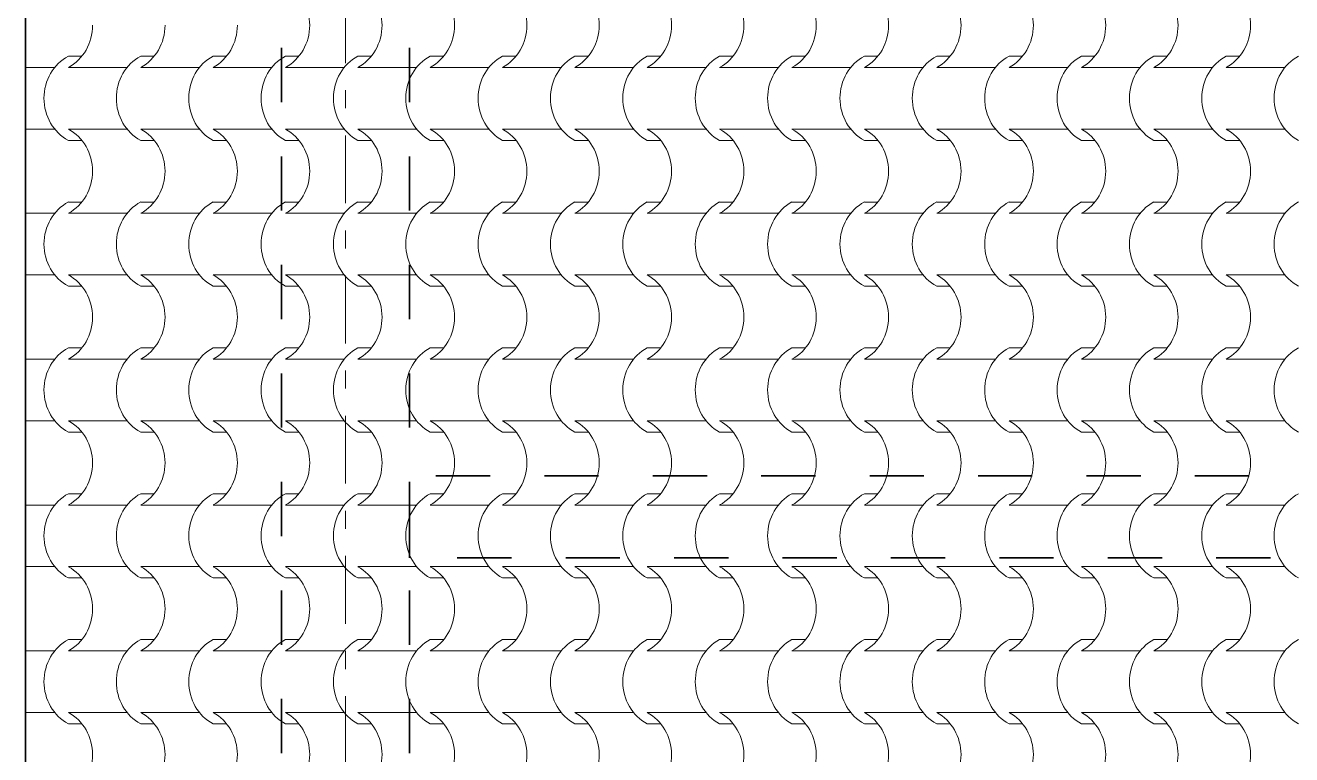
# Model space of a CAD drawing. Extents: x 1230 to 300706, y -1407 to 36108.
# Drawn here: x 239419 to 241891, y 11069 to 12492 of the extents above; entities that cross this region are included whole.
import ezdxf

# ---------------------------------------------------------------- set-up
doc = ezdxf.new("R2010")
doc.units = 0
doc.header["$LTSCALE"] = 5
doc.header["$MEASUREMENT"] = 0
doc.set_wipeout_variables(frame=1)
for name, pattern in [('- Двойно прекъснати линии', [1093.611073, 529.166651, -211.666656, 141.111112, -211.666656]), ('- Прекъснати линия', [423.333333, 211.666667, -211.666667]), ('Wipeout_Contour', [100000, 0, -100000])]:
    doc.linetypes.add(name, pattern=pattern)
for name, color, linetype, lineweight in [('1', 255, 'Continuous', 13), ('102', 254, 'Continuous', 15), ('41', 7, 'Continuous', 35)]:
    doc.layers.add(name, color=color, linetype=linetype, lineweight=lineweight)
doc.layers.add('65', color=7, linetype='Continuous', lineweight=20, true_color=0x4e4e4e)

# ---------------------------------------------------------------- blocks, each defined once
blk = doc.blocks.new('*X43')
at = {"layer": '102', "color": 254, "linetype": 'Continuous', "lineweight": 15}
for p, q in [((75.578, 204.123), (75.051, 204.123)), ((78.403, 204.123), (77.876, 204.123)), ((81.228, 204.123), (80.702, 204.123)), ((84.054, 204.123), (83.527, 204.123)), ((86.879, 204.123), (86.352, 204.123)), ((89.705, 204.123), (89.178, 204.123)), ((92.53, 204.123), (92.003, 204.123)), ((95.355, 204.123), (94.829, 204.123)), ((98.181, 204.123), (97.654, 204.123)), ((101.006, 204.123), (100.479, 204.123)), ((103.832, 204.123), (103.305, 204.123)), ((106.657, 204.123), (106.13, 204.123)), ((109.482, 204.123), (108.956, 204.123)), ((112.308, 204.123), (111.781, 204.123)), ((115.133, 204.123), (114.606, 204.123)), ((117.959, 204.123), (117.432, 204.123)), ((120.784, 204.123), (120.257, 204.123)), ((74.517, 203.683), (73.371, 203.683)), ((76.197, 203.683), (75.051, 203.683)), ((77.343, 203.683), (76.197, 203.683)), ((79.022, 203.683), (77.876, 203.683)), ((80.168, 203.683), (79.022, 203.683)), ((81.848, 203.683), (80.702, 203.683)), ((82.993, 203.683), (81.848, 203.683)), ((84.673, 203.683), (83.527, 203.683)), ((85.819, 203.683), (84.673, 203.683)), ((87.498, 203.683), (86.352, 203.683)), ((88.644, 203.683), (87.498, 203.683)), ((90.324, 203.683), (89.178, 203.683)), ((91.47, 203.683), (90.324, 203.683)), ((93.149, 203.683), (92.003, 203.683)), ((94.295, 203.683), (93.149, 203.683)), ((95.974, 203.683), (94.829, 203.683)), ((97.12, 203.683), (95.974, 203.683)), ((98.8, 203.683), (97.654, 203.683)), ((99.946, 203.683), (98.8, 203.683)), ((101.625, 203.683), (100.479, 203.683)), ((102.771, 203.683), (101.625, 203.683)), ((104.451, 203.683), (103.305, 203.683)), ((105.597, 203.683), (104.451, 203.683)), ((107.276, 203.683), (106.13, 203.683)), ((108.422, 203.683), (107.276, 203.683)), ((110.101, 203.683), (108.956, 203.683)), ((111.247, 203.683), (110.101, 203.683)), ((112.927, 203.683), (111.781, 203.683)), ((114.073, 203.683), (112.927, 203.683)), ((115.752, 203.683), (114.606, 203.683)), ((116.898, 203.683), (115.752, 203.683)), ((118.578, 203.683), (117.432, 203.683)), ((119.723, 203.683), (118.578, 203.683)), ((121.403, 203.683), (120.257, 203.683)), ((122.549, 203.683), (121.403, 203.683)), ((74.517, 201.278), (73.371, 201.278)), ((76.197, 201.278), (75.051, 201.278)), ((77.343, 201.278), (76.197, 201.278)), ((79.022, 201.278), (77.876, 201.278)), ((80.168, 201.278), (79.022, 201.278)), ((81.848, 201.278), (80.702, 201.278)), ((82.993, 201.278), (81.848, 201.278)), ((84.673, 201.278), (83.527, 201.278)), ((85.819, 201.278), (84.673, 201.278)), ((87.498, 201.278), (86.352, 201.278)), ((88.644, 201.278), (87.498, 201.278)), ((90.324, 201.278), (89.178, 201.278)), ((91.47, 201.278), (90.324, 201.278)), ((93.149, 201.278), (92.003, 201.278)), ((94.295, 201.278), (93.149, 201.278)), ((95.974, 201.278), (94.829, 201.278)), ((97.12, 201.278), (95.974, 201.278)), ((98.8, 201.278), (97.654, 201.278)), ((99.946, 201.278), (98.8, 201.278)), ((101.625, 201.278), (100.479, 201.278)), ((102.771, 201.278), (101.625, 201.278)), ((104.451, 201.278), (103.305, 201.278)), ((105.597, 201.278), (104.451, 201.278)), ((107.276, 201.278), (106.13, 201.278)), ((108.422, 201.278), (107.276, 201.278)), ((110.101, 201.278), (108.956, 201.278)), ((111.247, 201.278), (110.101, 201.278)), ((112.927, 201.278), (111.781, 201.278)), ((114.073, 201.278), (112.927, 201.278)), ((115.752, 201.278), (114.606, 201.278)), ((116.898, 201.278), (115.752, 201.278)), ((118.578, 201.278), (117.432, 201.278)), ((119.723, 201.278), (118.578, 201.278)), ((121.403, 201.278), (120.257, 201.278)), ((122.549, 201.278), (121.403, 201.278)), ((75.578, 200.838), (75.051, 200.838)), ((78.403, 200.838), (77.876, 200.838)), ((81.228, 200.838), (80.702, 200.838)), ((84.054, 200.838), (83.527, 200.838)), ((86.879, 200.838), (86.352, 200.838)), ((89.705, 200.838), (89.178, 200.838)), ((92.53, 200.838), (92.003, 200.838)), ((95.355, 200.838), (94.829, 200.838)), ((98.181, 200.838), (97.654, 200.838)), ((101.006, 200.838), (100.479, 200.838)), ((103.832, 200.838), (103.305, 200.838)), ((106.657, 200.838), (106.13, 200.838)), ((109.482, 200.838), (108.956, 200.838)), ((112.308, 200.838), (111.781, 200.838)), ((115.133, 200.838), (114.606, 200.838)), ((117.959, 200.838), (117.432, 200.838)), ((120.784, 200.838), (120.257, 200.838)), ((75.578, 198.433), (75.051, 198.433)), ((78.403, 198.433), (77.876, 198.433)), ((81.228, 198.433), (80.702, 198.433)), ((84.054, 198.433), (83.527, 198.433)), ((86.879, 198.433), (86.352, 198.433)), ((89.705, 198.433), (89.178, 198.433)), ((92.53, 198.433), (92.003, 198.433)), ((95.355, 198.433), (94.829, 198.433)), ((98.181, 198.433), (97.654, 198.433)), ((101.006, 198.433), (100.479, 198.433)), ((103.832, 198.433), (103.305, 198.433)), ((106.657, 198.433), (106.13, 198.433)), ((109.482, 198.433), (108.956, 198.433)), ((112.308, 198.433), (111.781, 198.433)), ((115.133, 198.433), (114.606, 198.433)), ((117.959, 198.433), (117.432, 198.433)), ((120.784, 198.433), (120.257, 198.433)), ((74.517, 197.993), (73.371, 197.993)), ((76.197, 197.993), (75.051, 197.993)), ((77.343, 197.993), (76.197, 197.993)), ((79.022, 197.993), (77.876, 197.993)), ((80.168, 197.993), (79.022, 197.993)), ((81.848, 197.993), (80.702, 197.993)), ((82.993, 197.993), (81.848, 197.993)), ((84.673, 197.993), (83.527, 197.993)), ((85.819, 197.993), (84.673, 197.993)), ((87.498, 197.993), (86.352, 197.993)), ((88.644, 197.993), (87.498, 197.993)), ((90.324, 197.993), (89.178, 197.993)), ((91.47, 197.993), (90.324, 197.993)), ((93.149, 197.993), (92.003, 197.993)), ((94.295, 197.993), (93.149, 197.993)), ((95.974, 197.993), (94.829, 197.993)), ((97.12, 197.993), (95.974, 197.993)), ((98.8, 197.993), (97.654, 197.993)), ((99.946, 197.993), (98.8, 197.993)), ((101.625, 197.993), (100.479, 197.993)), ((102.771, 197.993), (101.625, 197.993)), ((104.451, 197.993), (103.305, 197.993)), ((105.597, 197.993), (104.451, 197.993)), ((107.276, 197.993), (106.13, 197.993)), ((108.422, 197.993), (107.276, 197.993)), ((110.101, 197.993), (108.956, 197.993)), ((111.247, 197.993), (110.101, 197.993)), ((112.927, 197.993), (111.781, 197.993)), ((114.073, 197.993), (112.927, 197.993)), ((115.752, 197.993), (114.606, 197.993)), ((116.898, 197.993), (115.752, 197.993)), ((118.578, 197.993), (117.432, 197.993)), ((119.723, 197.993), (118.578, 197.993)), ((121.403, 197.993), (120.257, 197.993)), ((122.549, 197.993), (121.403, 197.993)), ((74.517, 195.588), (73.371, 195.588)), ((76.197, 195.588), (75.051, 195.588)), ((77.343, 195.588), (76.197, 195.588)), ((79.022, 195.588), (77.876, 195.588)), ((80.168, 195.588), (79.022, 195.588)), ((81.848, 195.588), (80.702, 195.588)), ((82.993, 195.588), (81.848, 195.588)), ((84.673, 195.588), (83.527, 195.588)), ((85.819, 195.588), (84.673, 195.588)), ((87.498, 195.588), (86.352, 195.588)), ((88.644, 195.588), (87.498, 195.588)), ((90.324, 195.588), (89.178, 195.588)), ((91.47, 195.588), (90.324, 195.588)), ((93.149, 195.588), (92.003, 195.588)), ((94.295, 195.588), (93.149, 195.588)), ((95.974, 195.588), (94.829, 195.588)), ((97.12, 195.588), (95.974, 195.588)), ((98.8, 195.588), (97.654, 195.588)), ((99.946, 195.588), (98.8, 195.588)), ((101.625, 195.588), (100.479, 195.588)), ((102.771, 195.588), (101.625, 195.588)), ((104.451, 195.588), (103.305, 195.588)), ((105.597, 195.588), (104.451, 195.588)), ((107.276, 195.588), (106.13, 195.588)), ((108.422, 195.588), (107.276, 195.588)), ((110.101, 195.588), (108.956, 195.588)), ((111.247, 195.588), (110.101, 195.588)), ((112.927, 195.588), (111.781, 195.588)), ((114.073, 195.588), (112.927, 195.588)), ((115.752, 195.588), (114.606, 195.588)), ((116.898, 195.588), (115.752, 195.588)), ((118.578, 195.588), (117.432, 195.588)), ((119.723, 195.588), (118.578, 195.588)), ((121.403, 195.588), (120.257, 195.588)), ((122.549, 195.588), (121.403, 195.588)), ((75.578, 195.148), (75.051, 195.148)), ((78.403, 195.148), (77.876, 195.148)), ((81.228, 195.148), (80.702, 195.148)), ((84.054, 195.148), (83.527, 195.148)), ((86.879, 195.148), (86.352, 195.148)), ((89.705, 195.148), (89.178, 195.148)), ((92.53, 195.148), (92.003, 195.148)), ((95.355, 195.148), (94.829, 195.148)), ((98.181, 195.148), (97.654, 195.148)), ((101.006, 195.148), (100.479, 195.148)), ((103.832, 195.148), (103.305, 195.148)), ((106.657, 195.148), (106.13, 195.148)), ((109.482, 195.148), (108.956, 195.148)), ((112.308, 195.148), (111.781, 195.148)), ((115.133, 195.148), (114.606, 195.148)), ((117.959, 195.148), (117.432, 195.148)), ((120.784, 195.148), (120.257, 195.148)), ((75.578, 192.743), (75.051, 192.743)), ((78.403, 192.743), (77.876, 192.743)), ((81.228, 192.743), (80.702, 192.743)), ((84.054, 192.743), (83.527, 192.743)), ((86.879, 192.743), (86.352, 192.743)), ((89.705, 192.743), (89.178, 192.743)), ((92.53, 192.743), (92.003, 192.743)), ((95.355, 192.743), (94.829, 192.743)), ((98.181, 192.743), (97.654, 192.743)), ((101.006, 192.743), (100.479, 192.743)), ((103.832, 192.743), (103.305, 192.743)), ((106.657, 192.743), (106.13, 192.743)), ((109.482, 192.743), (108.956, 192.743)), ((112.308, 192.743), (111.781, 192.743)), ((115.133, 192.743), (114.606, 192.743)), ((117.959, 192.743), (117.432, 192.743)), ((120.784, 192.743), (120.257, 192.743)), ((74.517, 192.303), (73.371, 192.303)), ((76.197, 192.303), (75.051, 192.303)), ((77.343, 192.303), (76.197, 192.303)), ((79.022, 192.303), (77.876, 192.303)), ((80.168, 192.303), (79.022, 192.303)), ((81.848, 192.303), (80.702, 192.303)), ((82.993, 192.303), (81.848, 192.303)), ((84.673, 192.303), (83.527, 192.303)), ((85.819, 192.303), (84.673, 192.303)), ((87.498, 192.303), (86.352, 192.303)), ((88.644, 192.303), (87.498, 192.303)), ((90.324, 192.303), (89.178, 192.303)), ((91.47, 192.303), (90.324, 192.303)), ((93.149, 192.303), (92.003, 192.303)), ((94.295, 192.303), (93.149, 192.303)), ((95.974, 192.303), (94.829, 192.303)), ((97.12, 192.303), (95.974, 192.303)), ((98.8, 192.303), (97.654, 192.303)), ((99.946, 192.303), (98.8, 192.303)), ((101.625, 192.303), (100.479, 192.303)), ((102.771, 192.303), (101.625, 192.303)), ((104.451, 192.303), (103.305, 192.303)), ((105.597, 192.303), (104.451, 192.303)), ((107.276, 192.303), (106.13, 192.303)), ((108.422, 192.303), (107.276, 192.303)), ((110.101, 192.303), (108.956, 192.303)), ((111.247, 192.303), (110.101, 192.303)), ((112.927, 192.303), (111.781, 192.303)), ((114.073, 192.303), (112.927, 192.303)), ((115.752, 192.303), (114.606, 192.303)), ((116.898, 192.303), (115.752, 192.303)), ((118.578, 192.303), (117.432, 192.303)), ((119.723, 192.303), (118.578, 192.303)), ((121.403, 192.303), (120.257, 192.303)), ((122.549, 192.303), (121.403, 192.303)), ((74.517, 189.899), (73.371, 189.899)), ((76.197, 189.899), (75.051, 189.899)), ((77.343, 189.899), (76.197, 189.899)), ((79.022, 189.899), (77.876, 189.899)), ((80.168, 189.899), (79.022, 189.899)), ((81.848, 189.899), (80.702, 189.899)), ((82.993, 189.899), (81.848, 189.899)), ((84.673, 189.899), (83.527, 189.899)), ((85.819, 189.899), (84.673, 189.899)), ((87.498, 189.899), (86.352, 189.899)), ((88.644, 189.899), (87.498, 189.899)), ((90.324, 189.899), (89.178, 189.899)), ((91.47, 189.899), (90.324, 189.899)), ((93.149, 189.899), (92.003, 189.899)), ((94.295, 189.899), (93.149, 189.899)), ((95.974, 189.899), (94.829, 189.899)), ((97.12, 189.899), (95.974, 189.899)), ((98.8, 189.899), (97.654, 189.899)), ((99.946, 189.899), (98.8, 189.899)), ((101.625, 189.899), (100.479, 189.899)), ((102.771, 189.899), (101.625, 189.899)), ((104.451, 189.899), (103.305, 189.899)), ((105.597, 189.899), (104.451, 189.899)), ((107.276, 189.899), (106.13, 189.899)), ((108.422, 189.899), (107.276, 189.899)), ((110.101, 189.899), (108.956, 189.899)), ((111.247, 189.899), (110.101, 189.899)), ((112.927, 189.899), (111.781, 189.899)), ((114.073, 189.899), (112.927, 189.899)), ((115.752, 189.899), (114.606, 189.899)), ((116.898, 189.899), (115.752, 189.899)), ((118.578, 189.899), (117.432, 189.899)), ((119.723, 189.899), (118.578, 189.899)), ((121.403, 189.899), (120.257, 189.899)), ((122.549, 189.899), (121.403, 189.899)), ((75.578, 189.459), (75.051, 189.459)), ((78.403, 189.459), (77.876, 189.459)), ((81.228, 189.459), (80.702, 189.459)), ((84.054, 189.459), (83.527, 189.459)), ((86.879, 189.459), (86.352, 189.459)), ((89.705, 189.459), (89.178, 189.459)), ((92.53, 189.459), (92.003, 189.459)), ((95.355, 189.459), (94.829, 189.459)), ((98.181, 189.459), (97.654, 189.459)), ((101.006, 189.459), (100.479, 189.459)), ((103.832, 189.459), (103.305, 189.459)), ((106.657, 189.459), (106.13, 189.459)), ((109.482, 189.459), (108.956, 189.459)), ((112.308, 189.459), (111.781, 189.459)), ((115.133, 189.459), (114.606, 189.459)), ((117.959, 189.459), (117.432, 189.459)), ((120.784, 189.459), (120.257, 189.459)), ((75.578, 187.054), (75.051, 187.054)), ((78.403, 187.054), (77.876, 187.054)), ((81.228, 187.054), (80.702, 187.054)), ((84.054, 187.054), (83.527, 187.054)), ((86.879, 187.054), (86.352, 187.054)), ((89.705, 187.054), (89.178, 187.054)), ((92.53, 187.054), (92.003, 187.054)), ((95.355, 187.054), (94.829, 187.054)), ((98.181, 187.054), (97.654, 187.054)), ((101.006, 187.054), (100.479, 187.054)), ((103.832, 187.054), (103.305, 187.054)), ((106.657, 187.054), (106.13, 187.054)), ((109.482, 187.054), (108.956, 187.054)), ((112.308, 187.054), (111.781, 187.054)), ((115.133, 187.054), (114.606, 187.054)), ((117.959, 187.054), (117.432, 187.054)), ((120.784, 187.054), (120.257, 187.054)), ((74.517, 186.614), (73.371, 186.614)), ((76.197, 186.614), (75.051, 186.614)), ((77.343, 186.614), (76.197, 186.614)), ((79.022, 186.614), (77.876, 186.614)), ((80.168, 186.614), (79.022, 186.614)), ((81.848, 186.614), (80.702, 186.614)), ((82.993, 186.614), (81.848, 186.614)), ((84.673, 186.614), (83.527, 186.614)), ((85.819, 186.614), (84.673, 186.614)), ((87.498, 186.614), (86.352, 186.614)), ((88.644, 186.614), (87.498, 186.614)), ((90.324, 186.614), (89.178, 186.614)), ((91.47, 186.614), (90.324, 186.614)), ((93.149, 186.614), (92.003, 186.614)), ((94.295, 186.614), (93.149, 186.614)), ((95.974, 186.614), (94.829, 186.614)), ((97.12, 186.614), (95.974, 186.614)), ((98.8, 186.614), (97.654, 186.614)), ((99.946, 186.614), (98.8, 186.614)), ((101.625, 186.614), (100.479, 186.614)), ((102.771, 186.614), (101.625, 186.614)), ((104.451, 186.614), (103.305, 186.614)), ((105.597, 186.614), (104.451, 186.614)), ((107.276, 186.614), (106.13, 186.614)), ((108.422, 186.614), (107.276, 186.614)), ((110.101, 186.614), (108.956, 186.614)), ((111.247, 186.614), (110.101, 186.614)), ((112.927, 186.614), (111.781, 186.614)), ((114.073, 186.614), (112.927, 186.614)), ((115.752, 186.614), (114.606, 186.614)), ((116.898, 186.614), (115.752, 186.614)), ((118.578, 186.614), (117.432, 186.614)), ((119.723, 186.614), (118.578, 186.614)), ((121.403, 186.614), (120.257, 186.614)), ((122.549, 186.614), (121.403, 186.614)), ((74.517, 184.209), (73.371, 184.209)), ((76.197, 184.209), (75.051, 184.209)), ((77.343, 184.209), (76.197, 184.209)), ((79.022, 184.209), (77.876, 184.209)), ((80.168, 184.209), (79.022, 184.209)), ((81.848, 184.209), (80.702, 184.209)), ((82.993, 184.209), (81.848, 184.209)), ((84.673, 184.209), (83.527, 184.209)), ((85.819, 184.209), (84.673, 184.209)), ((87.498, 184.209), (86.352, 184.209)), ((88.644, 184.209), (87.498, 184.209)), ((90.324, 184.209), (89.178, 184.209)), ((91.47, 184.209), (90.324, 184.209)), ((93.149, 184.209), (92.003, 184.209)), ((94.295, 184.209), (93.149, 184.209)), ((95.974, 184.209), (94.829, 184.209)), ((97.12, 184.209), (95.974, 184.209)), ((98.8, 184.209), (97.654, 184.209)), ((99.946, 184.209), (98.8, 184.209)), ((101.625, 184.209), (100.479, 184.209)), ((102.771, 184.209), (101.625, 184.209)), ((104.451, 184.209), (103.305, 184.209)), ((105.597, 184.209), (104.451, 184.209)), ((107.276, 184.209), (106.13, 184.209)), ((108.422, 184.209), (107.276, 184.209)), ((110.101, 184.209), (108.956, 184.209)), ((111.247, 184.209), (110.101, 184.209)), ((112.927, 184.209), (111.781, 184.209)), ((114.073, 184.209), (112.927, 184.209)), ((115.752, 184.209), (114.606, 184.209)), ((116.898, 184.209), (115.752, 184.209)), ((118.578, 184.209), (117.432, 184.209)), ((119.723, 184.209), (118.578, 184.209)), ((121.403, 184.209), (120.257, 184.209)), ((122.549, 184.209), (121.403, 184.209)), ((75.578, 183.769), (75.051, 183.769)), ((78.403, 183.769), (77.876, 183.769)), ((81.228, 183.769), (80.702, 183.769)), ((84.054, 183.769), (83.527, 183.769)), ((86.879, 183.769), (86.352, 183.769)), ((89.705, 183.769), (89.178, 183.769)), ((92.53, 183.769), (92.003, 183.769)), ((95.355, 183.769), (94.829, 183.769)), ((98.181, 183.769), (97.654, 183.769)), ((101.006, 183.769), (100.479, 183.769)), ((103.832, 183.769), (103.305, 183.769)), ((106.657, 183.769), (106.13, 183.769)), ((109.482, 183.769), (108.956, 183.769)), ((112.308, 183.769), (111.781, 183.769)), ((115.133, 183.769), (114.606, 183.769)), ((117.959, 183.769), (117.432, 183.769)), ((120.784, 183.769), (120.257, 183.769)), ((75.578, 181.364), (75.051, 181.364)), ((78.403, 181.364), (77.876, 181.364)), ((81.228, 181.364), (80.702, 181.364)), ((84.054, 181.364), (83.527, 181.364)), ((86.879, 181.364), (86.352, 181.364)), ((89.705, 181.364), (89.178, 181.364)), ((92.53, 181.364), (92.003, 181.364)), ((95.355, 181.364), (94.829, 181.364)), ((98.181, 181.364), (97.654, 181.364)), ((101.006, 181.364), (100.479, 181.364)), ((103.832, 181.364), (103.305, 181.364)), ((106.657, 181.364), (106.13, 181.364)), ((109.482, 181.364), (108.956, 181.364)), ((112.308, 181.364), (111.781, 181.364)), ((115.133, 181.364), (114.606, 181.364)), ((117.959, 181.364), (117.432, 181.364)), ((120.784, 181.364), (120.257, 181.364)), ((74.517, 180.924), (73.371, 180.924)), ((76.197, 180.924), (75.051, 180.924)), ((77.343, 180.924), (76.197, 180.924)), ((79.022, 180.924), (77.876, 180.924)), ((80.168, 180.924), (79.022, 180.924)), ((81.848, 180.924), (80.702, 180.924)), ((82.993, 180.924), (81.848, 180.924)), ((84.673, 180.924), (83.527, 180.924)), ((85.819, 180.924), (84.673, 180.924)), ((87.498, 180.924), (86.352, 180.924)), ((88.644, 180.924), (87.498, 180.924)), ((90.324, 180.924), (89.178, 180.924)), ((91.47, 180.924), (90.324, 180.924)), ((93.149, 180.924), (92.003, 180.924)), ((94.295, 180.924), (93.149, 180.924)), ((95.974, 180.924), (94.829, 180.924)), ((97.12, 180.924), (95.974, 180.924)), ((98.8, 180.924), (97.654, 180.924)), ((99.946, 180.924), (98.8, 180.924)), ((101.625, 180.924), (100.479, 180.924)), ((102.771, 180.924), (101.625, 180.924)), ((104.451, 180.924), (103.305, 180.924)), ((105.597, 180.924), (104.451, 180.924)), ((107.276, 180.924), (106.13, 180.924)), ((108.422, 180.924), (107.276, 180.924)), ((110.101, 180.924), (108.956, 180.924)), ((111.247, 180.924), (110.101, 180.924)), ((112.927, 180.924), (111.781, 180.924)), ((114.073, 180.924), (112.927, 180.924)), ((115.752, 180.924), (114.606, 180.924)), ((116.898, 180.924), (115.752, 180.924)), ((118.578, 180.924), (117.432, 180.924)), ((119.723, 180.924), (118.578, 180.924)), ((121.403, 180.924), (120.257, 180.924)), ((122.549, 180.924), (121.403, 180.924)), ((74.517, 178.519), (73.371, 178.519)), ((76.197, 178.519), (75.051, 178.519)), ((77.343, 178.519), (76.197, 178.519)), ((79.022, 178.519), (77.876, 178.519)), ((80.168, 178.519), (79.022, 178.519)), ((81.848, 178.519), (80.702, 178.519)), ((82.993, 178.519), (81.848, 178.519)), ((84.673, 178.519), (83.527, 178.519)), ((85.819, 178.519), (84.673, 178.519)), ((87.498, 178.519), (86.352, 178.519)), ((88.644, 178.519), (87.498, 178.519)), ((90.324, 178.519), (89.178, 178.519)), ((91.47, 178.519), (90.324, 178.519)), ((93.149, 178.519), (92.003, 178.519)), ((94.295, 178.519), (93.149, 178.519)), ((95.974, 178.519), (94.829, 178.519)), ((97.12, 178.519), (95.974, 178.519)), ((98.8, 178.519), (97.654, 178.519)), ((99.946, 178.519), (98.8, 178.519)), ((101.625, 178.519), (100.479, 178.519)), ((102.771, 178.519), (101.625, 178.519)), ((104.451, 178.519), (103.305, 178.519)), ((105.597, 178.519), (104.451, 178.519)), ((107.276, 178.519), (106.13, 178.519)), ((108.422, 178.519), (107.276, 178.519)), ((110.101, 178.519), (108.956, 178.519)), ((111.247, 178.519), (110.101, 178.519)), ((112.927, 178.519), (111.781, 178.519)), ((114.073, 178.519), (112.927, 178.519)), ((115.752, 178.519), (114.606, 178.519)), ((116.898, 178.519), (115.752, 178.519)), ((118.578, 178.519), (117.432, 178.519)), ((119.723, 178.519), (118.578, 178.519)), ((121.403, 178.519), (120.257, 178.519)), ((122.549, 178.519), (121.403, 178.519)), ((75.578, 178.079), (75.051, 178.079)), ((78.403, 178.079), (77.876, 178.079)), ((81.228, 178.079), (80.702, 178.079)), ((84.054, 178.079), (83.527, 178.079)), ((86.879, 178.079), (86.352, 178.079)), ((89.705, 178.079), (89.178, 178.079)), ((92.53, 178.079), (92.003, 178.079)), ((95.355, 178.079), (94.829, 178.079)), ((98.181, 178.079), (97.654, 178.079)), ((101.006, 178.079), (100.479, 178.079)), ((103.832, 178.079), (103.305, 178.079)), ((106.657, 178.079), (106.13, 178.079)), ((109.482, 178.079), (108.956, 178.079)), ((112.308, 178.079), (111.781, 178.079)), ((115.133, 178.079), (114.606, 178.079)), ((117.959, 178.079), (117.432, 178.079)), ((120.784, 178.079), (120.257, 178.079))]:
    blk.add_line(p, q, dxfattribs=at)
for centre, major_axis, start_param, end_param in [((82.738, 205.32), (0, 1.849), 4.715365, 5.812147), ((85.564, 205.32), (0, 1.849), 4.715365, 5.812147), ((88.389, 205.32), (0, 1.849), 4.715365, 5.812147), ((91.215, 205.32), (0, 1.849), 4.715365, 5.812147), ((94.04, 205.32), (0, 1.849), 4.715365, 5.812147), ((96.865, 205.32), (0, 1.849), 4.715365, 5.812147), ((99.691, 205.32), (0, 1.849), 4.715365, 5.812147), ((102.516, 205.32), (0, 1.849), 4.715365, 5.812147), ((105.342, 205.32), (0, 1.849), 4.715365, 5.812147), ((108.167, 205.32), (0, 1.849), 4.715365, 5.812147), ((110.992, 205.32), (0, 1.849), 4.715365, 5.812147), ((113.818, 205.32), (0, 1.849), 4.715365, 5.812147), ((116.643, 205.32), (0, 1.849), 4.715365, 5.812147), ((119.469, 205.32), (0, 1.849), 4.715365, 5.812147), ((74.262, 205.331), (0, 1.849), 3.612631, 4.709413), ((77.088, 205.331), (0, 1.849), 3.612631, 4.709413), ((79.913, 205.331), (0, 1.849), 3.612631, 4.709413), ((82.738, 205.331), (0, 1.849), 3.612631, 4.709413), ((85.564, 205.331), (0, 1.849), 3.612631, 4.709413), ((88.389, 205.331), (0, 1.849), 3.612631, 4.709413), ((91.215, 205.331), (0, 1.849), 3.612631, 4.709413), ((94.04, 205.331), (0, 1.849), 3.612631, 4.709413), ((96.865, 205.331), (0, 1.849), 3.612631, 4.709413), ((99.691, 205.331), (0, 1.849), 3.612631, 4.709413), ((102.516, 205.331), (0, 1.849), 3.612631, 4.709413), ((105.342, 205.331), (0, 1.849), 3.612631, 4.709413), ((108.167, 205.331), (0, 1.849), 3.612631, 4.709413), ((110.992, 205.331), (0, 1.849), 3.612631, 4.709413), ((113.818, 205.331), (0, 1.849), 3.612631, 4.709413), ((116.643, 205.331), (0, 1.849), 3.612631, 4.709413), ((119.469, 205.331), (0, 1.849), 3.612631, 4.709413), ((75.827, 202.48), (0, 1.839), 0.466079, 2.675513), ((78.653, 202.48), (0, 1.839), 0.466079, 2.675513), ((81.478, 202.48), (0, 1.839), 0.466079, 2.675513), ((84.303, 202.48), (0, 1.839), 0.466079, 2.675513), ((87.129, 202.48), (0, 1.839), 0.466079, 2.675513), ((89.954, 202.48), (0, 1.839), 0.466079, 2.675513), ((92.78, 202.48), (0, 1.839), 0.466079, 2.675513), ((95.605, 202.48), (0, 1.839), 0.466079, 2.675513), ((98.43, 202.48), (0, 1.839), 0.466079, 2.675513), ((101.256, 202.48), (0, 1.839), 0.466079, 2.675513), ((104.081, 202.48), (0, 1.839), 0.466079, 2.675513), ((106.907, 202.48), (0, 1.839), 0.466079, 2.675513), ((109.732, 202.48), (0, 1.839), 0.466079, 2.675513), ((112.557, 202.48), (0, 1.839), 0.466079, 2.675513), ((115.383, 202.48), (0, 1.839), 0.466079, 2.675513), ((118.208, 202.48), (0, 1.839), 0.466079, 2.675513), ((121.034, 202.48), (0, 1.839), 0.466079, 2.675513), ((123.859, 202.48), (0, 1.839), 0.466079, 2.675513), ((74.262, 199.63), (0, 1.849), 4.715365, 5.812147), ((77.088, 199.63), (0, 1.849), 4.715365, 5.812147), ((79.913, 199.63), (0, 1.849), 4.715365, 5.812147), ((82.738, 199.63), (0, 1.849), 4.715365, 5.812147), ((85.564, 199.63), (0, 1.849), 4.715365, 5.812147), ((88.389, 199.63), (0, 1.849), 4.715365, 5.812147), ((91.215, 199.63), (0, 1.849), 4.715365, 5.812147), ((94.04, 199.63), (0, 1.849), 4.715365, 5.812147), ((96.865, 199.63), (0, 1.849), 4.715365, 5.812147), ((99.691, 199.63), (0, 1.849), 4.715365, 5.812147), ((102.516, 199.63), (0, 1.849), 4.715365, 5.812147), ((105.342, 199.63), (0, 1.849), 4.715365, 5.812147), ((108.167, 199.63), (0, 1.849), 4.715365, 5.812147), ((110.992, 199.63), (0, 1.849), 4.715365, 5.812147), ((113.818, 199.63), (0, 1.849), 4.715365, 5.812147), ((116.643, 199.63), (0, 1.849), 4.715365, 5.812147), ((119.469, 199.63), (0, 1.849), 4.715365, 5.812147), ((74.262, 199.641), (0, 1.849), 3.612631, 4.709413), ((77.088, 199.641), (0, 1.849), 3.612631, 4.709413), ((79.913, 199.641), (0, 1.849), 3.612631, 4.709413), ((82.738, 199.641), (0, 1.849), 3.612631, 4.709413), ((85.564, 199.641), (0, 1.849), 3.612631, 4.709413), ((88.389, 199.641), (0, 1.849), 3.612631, 4.709413), ((91.215, 199.641), (0, 1.849), 3.612631, 4.709413), ((94.04, 199.641), (0, 1.849), 3.612631, 4.709413), ((96.865, 199.641), (0, 1.849), 3.612631, 4.709413), ((99.691, 199.641), (0, 1.849), 3.612631, 4.709413), ((102.516, 199.641), (0, 1.849), 3.612631, 4.709413), ((105.342, 199.641), (0, 1.849), 3.612631, 4.709413), ((108.167, 199.641), (0, 1.849), 3.612631, 4.709413), ((110.992, 199.641), (0, 1.849), 3.612631, 4.709413), ((113.818, 199.641), (0, 1.849), 3.612631, 4.709413), ((116.643, 199.641), (0, 1.849), 3.612631, 4.709413), ((119.469, 199.641), (0, 1.849), 3.612631, 4.709413), ((75.827, 196.791), (0, 1.839), 0.466079, 2.675513), ((78.653, 196.791), (0, 1.839), 0.466079, 2.675513), ((81.478, 196.791), (0, 1.839), 0.466079, 2.675513), ((84.303, 196.791), (0, 1.839), 0.466079, 2.675513), ((87.129, 196.791), (0, 1.839), 0.466079, 2.675513), ((89.954, 196.791), (0, 1.839), 0.466079, 2.675513), ((92.78, 196.791), (0, 1.839), 0.466079, 2.675513), ((95.605, 196.791), (0, 1.839), 0.466079, 2.675513), ((98.43, 196.791), (0, 1.839), 0.466079, 2.675513), ((101.256, 196.791), (0, 1.839), 0.466079, 2.675513), ((104.081, 196.791), (0, 1.839), 0.466079, 2.675513), ((106.907, 196.791), (0, 1.839), 0.466079, 2.675513), ((109.732, 196.791), (0, 1.839), 0.466079, 2.675513), ((112.557, 196.791), (0, 1.839), 0.466079, 2.675513), ((115.383, 196.791), (0, 1.839), 0.466079, 2.675513), ((118.208, 196.791), (0, 1.839), 0.466079, 2.675513), ((121.034, 196.791), (0, 1.839), 0.466079, 2.675513), ((123.859, 196.791), (0, 1.839), 0.466079, 2.675513), ((74.262, 193.94), (0, 1.849), 4.715365, 5.812147), ((77.088, 193.94), (0, 1.849), 4.715365, 5.812147), ((79.913, 193.94), (0, 1.849), 4.715365, 5.812147), ((82.738, 193.94), (0, 1.849), 4.715365, 5.812147), ((85.564, 193.94), (0, 1.849), 4.715365, 5.812147), ((88.389, 193.94), (0, 1.849), 4.715365, 5.812147), ((91.215, 193.94), (0, 1.849), 4.715365, 5.812147), ((94.04, 193.94), (0, 1.849), 4.715365, 5.812147), ((96.865, 193.94), (0, 1.849), 4.715365, 5.812147), ((99.691, 193.94), (0, 1.849), 4.715365, 5.812147), ((102.516, 193.94), (0, 1.849), 4.715365, 5.812147), ((105.342, 193.94), (0, 1.849), 4.715365, 5.812147), ((108.167, 193.94), (0, 1.849), 4.715365, 5.812147), ((110.992, 193.94), (0, 1.849), 4.715365, 5.812147), ((113.818, 193.94), (0, 1.849), 4.715365, 5.812147), ((116.643, 193.94), (0, 1.849), 4.715365, 5.812147), ((119.469, 193.94), (0, 1.849), 4.715365, 5.812147), ((74.262, 193.951), (0, 1.849), 3.612631, 4.709413), ((77.088, 193.951), (0, 1.849), 3.612631, 4.709413), ((79.913, 193.951), (0, 1.849), 3.612631, 4.709413), ((82.738, 193.951), (0, 1.849), 3.612631, 4.709413), ((85.564, 193.951), (0, 1.849), 3.612631, 4.709413), ((88.389, 193.951), (0, 1.849), 3.612631, 4.709413), ((91.215, 193.951), (0, 1.849), 3.612631, 4.709413), ((94.04, 193.951), (0, 1.849), 3.612631, 4.709413), ((96.865, 193.951), (0, 1.849), 3.612631, 4.709413), ((99.691, 193.951), (0, 1.849), 3.612631, 4.709413), ((102.516, 193.951), (0, 1.849), 3.612631, 4.709413), ((105.342, 193.951), (0, 1.849), 3.612631, 4.709413), ((108.167, 193.951), (0, 1.849), 3.612631, 4.709413), ((110.992, 193.951), (0, 1.849), 3.612631, 4.709413), ((113.818, 193.951), (0, 1.849), 3.612631, 4.709413), ((116.643, 193.951), (0, 1.849), 3.612631, 4.709413), ((119.469, 193.951), (0, 1.849), 3.612631, 4.709413), ((75.827, 191.101), (0, 1.839), 0.466079, 2.675513), ((78.653, 191.101), (0, 1.839), 0.466079, 2.675513), ((81.478, 191.101), (0, 1.839), 0.466079, 2.675513), ((84.303, 191.101), (0, 1.839), 0.466079, 2.675513), ((87.129, 191.101), (0, 1.839), 0.466079, 2.675513), ((89.954, 191.101), (0, 1.839), 0.466079, 2.675513), ((92.78, 191.101), (0, 1.839), 0.466079, 2.675513), ((95.605, 191.101), (0, 1.839), 0.466079, 2.675513), ((98.43, 191.101), (0, 1.839), 0.466079, 2.675513), ((101.256, 191.101), (0, 1.839), 0.466079, 2.675513), ((104.081, 191.101), (0, 1.839), 0.466079, 2.675513), ((106.907, 191.101), (0, 1.839), 0.466079, 2.675513), ((109.732, 191.101), (0, 1.839), 0.466079, 2.675513), ((112.557, 191.101), (0, 1.839), 0.466079, 2.675513), ((115.383, 191.101), (0, 1.839), 0.466079, 2.675513), ((118.208, 191.101), (0, 1.839), 0.466079, 2.675513), ((121.034, 191.101), (0, 1.839), 0.466079, 2.675513), ((123.859, 191.101), (0, 1.839), 0.466079, 2.675513), ((74.262, 188.251), (0, 1.849), 4.715365, 5.812147), ((77.088, 188.251), (0, 1.849), 4.715365, 5.812147), ((79.913, 188.251), (0, 1.849), 4.715365, 5.812147), ((82.738, 188.251), (0, 1.849), 4.715365, 5.812147), ((85.564, 188.251), (0, 1.849), 4.715365, 5.812147), ((88.389, 188.251), (0, 1.849), 4.715365, 5.812147), ((91.215, 188.251), (0, 1.849), 4.715365, 5.812147), ((94.04, 188.251), (0, 1.849), 4.715365, 5.812147), ((96.865, 188.251), (0, 1.849), 4.715365, 5.812147), ((99.691, 188.251), (0, 1.849), 4.715365, 5.812147), ((102.516, 188.251), (0, 1.849), 4.715365, 5.812147), ((105.342, 188.251), (0, 1.849), 4.715365, 5.812147), ((108.167, 188.251), (0, 1.849), 4.715365, 5.812147), ((110.992, 188.251), (0, 1.849), 4.715365, 5.812147), ((113.818, 188.251), (0, 1.849), 4.715365, 5.812147), ((116.643, 188.251), (0, 1.849), 4.715365, 5.812147), ((119.469, 188.251), (0, 1.849), 4.715365, 5.812147), ((74.262, 188.262), (0, 1.849), 3.612631, 4.709413), ((77.088, 188.262), (0, 1.849), 3.612631, 4.709413), ((79.913, 188.262), (0, 1.849), 3.612631, 4.709413), ((82.738, 188.262), (0, 1.849), 3.612631, 4.709413), ((85.564, 188.262), (0, 1.849), 3.612631, 4.709413), ((88.389, 188.262), (0, 1.849), 3.612631, 4.709413), ((91.215, 188.262), (0, 1.849), 3.612631, 4.709413), ((94.04, 188.262), (0, 1.849), 3.612631, 4.709413), ((96.865, 188.262), (0, 1.849), 3.612631, 4.709413), ((99.691, 188.262), (0, 1.849), 3.612631, 4.709413), ((102.516, 188.262), (0, 1.849), 3.612631, 4.709413), ((105.342, 188.262), (0, 1.849), 3.612631, 4.709413), ((108.167, 188.262), (0, 1.849), 3.612631, 4.709413), ((110.992, 188.262), (0, 1.849), 3.612631, 4.709413), ((113.818, 188.262), (0, 1.849), 3.612631, 4.709413), ((116.643, 188.262), (0, 1.849), 3.612631, 4.709413), ((119.469, 188.262), (0, 1.849), 3.612631, 4.709413), ((75.827, 185.411), (0, 1.839), 0.466079, 2.675513), ((78.653, 185.411), (0, 1.839), 0.466079, 2.675513), ((81.478, 185.411), (0, 1.839), 0.466079, 2.675513), ((84.303, 185.411), (0, 1.839), 0.466079, 2.675513), ((87.129, 185.411), (0, 1.839), 0.466079, 2.675513), ((89.954, 185.411), (0, 1.839), 0.466079, 2.675513), ((92.78, 185.411), (0, 1.839), 0.466079, 2.675513), ((95.605, 185.411), (0, 1.839), 0.466079, 2.675513), ((98.43, 185.411), (0, 1.839), 0.466079, 2.675513), ((101.256, 185.411), (0, 1.839), 0.466079, 2.675513), ((104.081, 185.411), (0, 1.839), 0.466079, 2.675513), ((106.907, 185.411), (0, 1.839), 0.466079, 2.675513), ((109.732, 185.411), (0, 1.839), 0.466079, 2.675513), ((112.557, 185.411), (0, 1.839), 0.466079, 2.675513), ((115.383, 185.411), (0, 1.839), 0.466079, 2.675513), ((118.208, 185.411), (0, 1.839), 0.466079, 2.675513), ((121.034, 185.411), (0, 1.839), 0.466079, 2.675513), ((123.859, 185.411), (0, 1.839), 0.466079, 2.675513), ((74.262, 182.561), (0, 1.849), 4.715365, 5.812147), ((77.088, 182.561), (0, 1.849), 4.715365, 5.812147), ((79.913, 182.561), (0, 1.849), 4.715365, 5.812147), ((82.738, 182.561), (0, 1.849), 4.715365, 5.812147), ((85.564, 182.561), (0, 1.849), 4.715365, 5.812147), ((88.389, 182.561), (0, 1.849), 4.715365, 5.812147), ((91.215, 182.561), (0, 1.849), 4.715365, 5.812147), ((94.04, 182.561), (0, 1.849), 4.715365, 5.812147), ((96.865, 182.561), (0, 1.849), 4.715365, 5.812147), ((99.691, 182.561), (0, 1.849), 4.715365, 5.812147), ((102.516, 182.561), (0, 1.849), 4.715365, 5.812147), ((105.342, 182.561), (0, 1.849), 4.715365, 5.812147), ((108.167, 182.561), (0, 1.849), 4.715365, 5.812147), ((110.992, 182.561), (0, 1.849), 4.715365, 5.812147), ((113.818, 182.561), (0, 1.849), 4.715365, 5.812147), ((116.643, 182.561), (0, 1.849), 4.715365, 5.812147), ((119.469, 182.561), (0, 1.849), 4.715365, 5.812147), ((74.262, 182.572), (0, 1.849), 3.612631, 4.709413), ((77.088, 182.572), (0, 1.849), 3.612631, 4.709413), ((79.913, 182.572), (0, 1.849), 3.612631, 4.709413), ((82.738, 182.572), (0, 1.849), 3.612631, 4.709413), ((85.564, 182.572), (0, 1.849), 3.612631, 4.709413), ((88.389, 182.572), (0, 1.849), 3.612631, 4.709413), ((91.215, 182.572), (0, 1.849), 3.612631, 4.709413), ((94.04, 182.572), (0, 1.849), 3.612631, 4.709413), ((96.865, 182.572), (0, 1.849), 3.612631, 4.709413), ((99.691, 182.572), (0, 1.849), 3.612631, 4.709413), ((102.516, 182.572), (0, 1.849), 3.612631, 4.709413), ((105.342, 182.572), (0, 1.849), 3.612631, 4.709413), ((108.167, 182.572), (0, 1.849), 3.612631, 4.709413), ((110.992, 182.572), (0, 1.849), 3.612631, 4.709413), ((113.818, 182.572), (0, 1.849), 3.612631, 4.709413), ((116.643, 182.572), (0, 1.849), 3.612631, 4.709413), ((119.469, 182.572), (0, 1.849), 3.612631, 4.709413), ((75.827, 179.722), (0, 1.839), 0.466079, 2.675513), ((78.653, 179.722), (0, 1.839), 0.466079, 2.675513), ((81.478, 179.722), (0, 1.839), 0.466079, 2.675513), ((84.303, 179.722), (0, 1.839), 0.466079, 2.675513), ((87.129, 179.722), (0, 1.839), 0.466079, 2.675513), ((89.954, 179.722), (0, 1.839), 0.466079, 2.675513), ((92.78, 179.722), (0, 1.839), 0.466079, 2.675513), ((95.605, 179.722), (0, 1.839), 0.466079, 2.675513), ((98.43, 179.722), (0, 1.839), 0.466079, 2.675513), ((101.256, 179.722), (0, 1.839), 0.466079, 2.675513), ((104.081, 179.722), (0, 1.839), 0.466079, 2.675513), ((106.907, 179.722), (0, 1.839), 0.466079, 2.675513), ((109.732, 179.722), (0, 1.839), 0.466079, 2.675513), ((112.557, 179.722), (0, 1.839), 0.466079, 2.675513), ((115.383, 179.722), (0, 1.839), 0.466079, 2.675513), ((118.208, 179.722), (0, 1.839), 0.466079, 2.675513), ((121.034, 179.722), (0, 1.839), 0.466079, 2.675513), ((123.859, 179.722), (0, 1.839), 0.466079, 2.675513), ((74.262, 176.872), (0, 1.849), 4.715365, 5.812147), ((77.088, 176.872), (0, 1.849), 4.715365, 5.812147), ((79.913, 176.872), (0, 1.849), 4.715365, 5.812147), ((82.738, 176.872), (0, 1.849), 4.715365, 5.812147), ((85.564, 176.872), (0, 1.849), 4.715365, 5.812147), ((88.389, 176.872), (0, 1.849), 4.715365, 5.812147), ((91.215, 176.872), (0, 1.849), 4.715365, 5.812147), ((94.04, 176.872), (0, 1.849), 4.715365, 5.812147), ((96.865, 176.872), (0, 1.849), 4.715365, 5.812147), ((99.691, 176.872), (0, 1.849), 4.715365, 5.812147), ((102.516, 176.872), (0, 1.849), 4.715365, 5.812147), ((105.342, 176.872), (0, 1.849), 4.715365, 5.812147), ((108.167, 176.872), (0, 1.849), 4.715365, 5.812147), ((110.992, 176.872), (0, 1.849), 4.715365, 5.812147), ((113.818, 176.872), (0, 1.849), 4.715365, 5.812147), ((116.643, 176.872), (0, 1.849), 4.715365, 5.812147), ((119.469, 176.872), (0, 1.849), 4.715365, 5.812147), ((74.262, 176.883), (0, 1.849), 3.612631, 4.709413), ((77.088, 176.883), (0, 1.849), 3.612631, 4.709413), ((79.913, 176.883), (0, 1.849), 3.612631, 4.709413), ((82.738, 176.883), (0, 1.849), 3.612631, 4.709413), ((85.564, 176.883), (0, 1.849), 3.612631, 4.709413), ((88.389, 176.883), (0, 1.849), 3.612631, 4.709413), ((91.215, 176.883), (0, 1.849), 3.612631, 4.709413), ((94.04, 176.883), (0, 1.849), 3.612631, 4.709413), ((96.865, 176.883), (0, 1.849), 3.612631, 4.709413), ((99.691, 176.883), (0, 1.849), 3.612631, 4.709413), ((102.516, 176.883), (0, 1.849), 3.612631, 4.709413), ((105.342, 176.883), (0, 1.849), 3.612631, 4.709413), ((108.167, 176.883), (0, 1.849), 3.612631, 4.709413), ((110.992, 176.883), (0, 1.849), 3.612631, 4.709413), ((113.818, 176.883), (0, 1.849), 3.612631, 4.709413), ((116.643, 176.883), (0, 1.849), 3.612631, 4.709413), ((119.469, 176.883), (0, 1.849), 3.612631, 4.709413)]:
    blk.add_ellipse(centre, major_axis=major_axis, ratio=0.939693, start_param=start_param, end_param=end_param, dxfattribs=at)

msp = doc.modelspace()

# ---------------------------------------------------------------- wipeouts: each hides what was drawn before it
at = {"color": 254, "linetype": 'Wipeout_Contour', "lineweight": 0, "ltscale": 1131.990195}
msp.add_wipeout([(239419.3, 7050.3), (245419.3, 7050.3), (246169.3, 7800.3), (246169.3, 13950.3), (239419.3, 13950.3)], dxfattribs=at)

# ---------------------------------------------------------------- next in the draw order: linework, layer by layer
at = {"layer": '1', "linetype": '- Двойно прекъснати линии', "lineweight": 13, "ltscale": 0.05}
msp.add_line((240044.3, 6676.6), (240044.3, 14150.5), dxfattribs=at)
at = {"layer": '41', "color": 7, "linetype": 'Continuous', "lineweight": 35, "ltscale": 0.1, "flags": 128}
msp.add_lwpolyline([(239419.3, 7050.3), (239419.3, 13950.3)], dxfattribs=at)
at = {"layer": '41', "color": 7, "linetype": '- Прекъснати линия', "lineweight": 35, "ltscale": 0.1, "flags": 128}
for points in [[(239919.3, 7050.3), (239919.3, 13950.3), (253719.3, 13950.3), (253719.3, 7050.3)], [(240169.3, 7050.3), (240169.3, 13700.3), (251919.3, 13700.3)]]:
    msp.add_lwpolyline(points, dxfattribs=at)
msp.add_lwpolyline([(240169.3, 11452.8), (240169.3, 11612.8), (247940.5, 11612.8), (247940.5, 11452.8)], close=True, dxfattribs=at)

# ---------------------------------------------------------------- next in the draw order: block references
at = {"layer": '65', "color": 251, "linetype": 'Continuous', "lineweight": 20, "true_color": 0x4e4e4e, "xscale": 50.00002355911847, "yscale": 50.00002355911847, "zscale": 50.00002355911847}
msp.add_blockref('*X43', (235750.7, 2225.4), dxfattribs=at)

doc.saveas('drawing.dxf')
